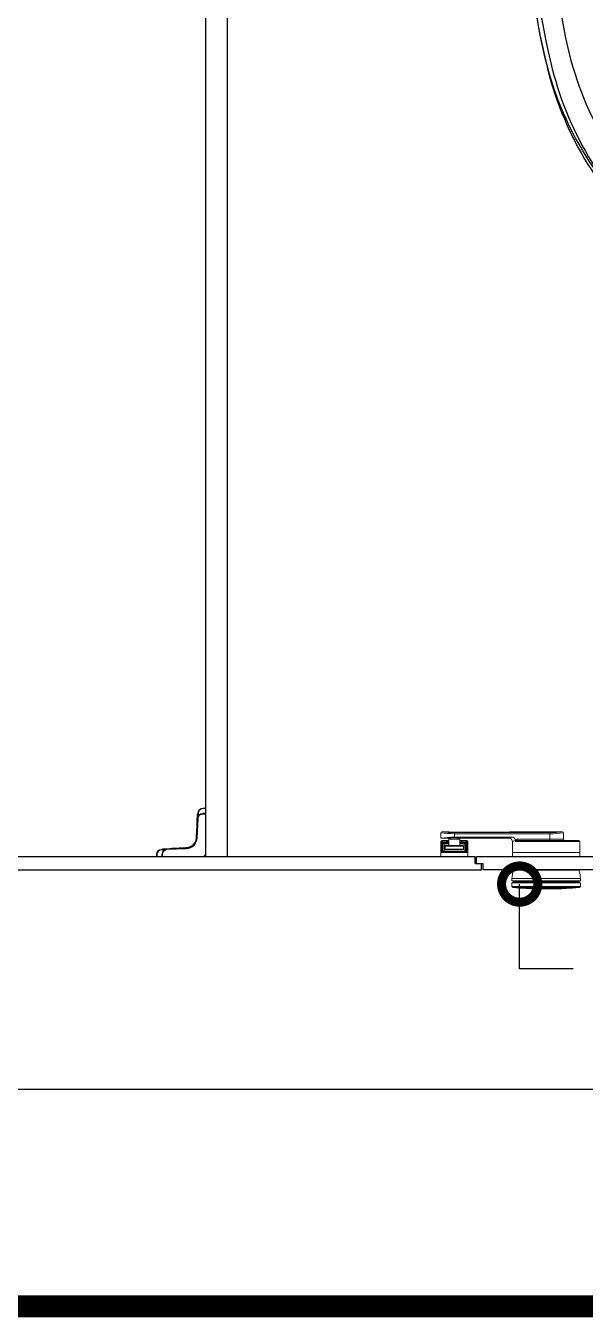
# Model space of a CAD drawing. Extents: x -256 to 8104, y -176 to 5714.
# Drawn here: x 3633 to 3890, y 2764 to 3359 of the extents above; entities that cross this region are included whole.
import ezdxf

# ---------------------------------------------------------------- set-up
doc = ezdxf.new("R2010")
doc.units = 0
doc.header["$LTSCALE"] = 30
doc.layers.get('0').update_dxf_attribs({"linetype": 'CONTINUOUS'})
for name, color, linetype in [('0_toilet', 6, 'CONTINUOUS'), ('HAT', 8, 'CONTINUOUS'), ('경첩', 4, 'CONTINUOUS'), ('부자재', 4, 'CONTINUOUS'), ('잠금쇠(회전형)', 4, 'CONTINUOUS'), ('치수', 1, 'CONTINUOUS'), ('해치', 8, 'CONTINUOUS')]:
    doc.layers.add(name, color=color, linetype=linetype)

# ---------------------------------------------------------------- blocks, each defined once
blk = doc.blocks.new('_DOTSMALL')
at = {"color": 0, "linetype": 'ByBlock', "const_width": 0.5}
blk.add_lwpolyline([(-0.0625, 0, 1), (0.0625, 0, 1)], format="xyb", close=True, dxfattribs=at)
blk = doc.blocks.new('A$C63EC304E')
at = {"layer": '치수', "color": 1, "xscale": 2.5, "yscale": 2.5, "zscale": 2.5, "rotation": 234.3098741996962}
blk.add_blockref('_DOTSMALL', (0.3122711487351353, 0.3122689042671141), dxfattribs=at)
blk = doc.blocks.new('A$C2BC9653E')
at = {"layer": '치수', "xscale": 0.3333333333333333, "yscale": 0.3333333333333333, "zscale": 0.3333333333333333}
blk.add_blockref('A$C63EC304E', (7.59378804105e-05, 7.69076509641e-05), dxfattribs=at)
blk = doc.blocks.new('A$C7FC71301')
at = {"layer": '치수', "rotation": 180}
blk.add_blockref('A$C2BC9653E', (0.2083304700627195, 0.2083319399498578), dxfattribs=at)
blk = doc.blocks.new('A$C4A20372B')
at = {"layer": '치수'}
blk.add_blockref('A$C7FC71301', (0, 0), dxfattribs=at)
blk = doc.blocks.new('A$C566469F5')
at = {"layer": '치수'}
blk.add_blockref('A$C4A20372B', (1.4837169147e-06, -7.523958629e-07), dxfattribs=at)
blk = doc.blocks.new('A$C7E317CD4')
at = {"layer": '해치', "xscale": 2, "yscale": 2, "zscale": 2}
blk.add_blockref('A$C566469F5', (-7.38963099138e-05, -7.19324398233e-05), dxfattribs=at)
blk = doc.blocks.new('A$C601D7F27')
at = {"layer": '치수'}
blk.add_blockref('A$C7E317CD4', (7.25629724911e-05, 7.2882110544e-05), dxfattribs=at)
blk = doc.blocks.new('A$C38802C08')
at = {"layer": '치수'}
blk.add_blockref('A$C601D7F27', (2.970571586e-06, 3.044569894e-06), dxfattribs=at)
blk = doc.blocks.new('A$C10E41893')
at = {"layer": '부자재'}
for p, q in [((6.5, 0), (6.5, 195.9669753324124)), ((123.2621144377626, 195.9669753324124), (6.5, 195.9669753324124)), ((123.2621144377626, 192.4669753324706), (6.5, 192.4669753324706)), ((54.79902413813397, 0), (54.79902413813397, 177.4669753324706)), ((61.37327976617962, 0), (61.37327976617962, 177.4669753324706)), ((6.5, 0), (6.5, -195.9669753324124)), ((54.79902413813397, 0), (54.79902413813397, -177.4669753324124)), ((61.37327976617962, 0), (61.37327976617962, -177.4669753324124)), ((123.2621144377626, -192.4669753324124), (6.5, -192.4669753324124)), ((123.2621144377626, -195.9669753324124), (6.5, -195.9669753324124))]:
    blk.add_line(p, q, dxfattribs=at)
for points in [[(122.6904040486552, 195.9669753324124, -0.0125375500121103), (123.3422533059493, 195.9659047683817), (334.6025908761658, 190.320502096205, -0.0553953832027994), (444.6700217248872, 175.1020408163313, -0.1542758597450049), (576.9039215520024, 93.26086956518702, -0.1795036793517894), (611.5, 0, -0.1795036793517895)], [(122.7724065799266, 192.4679360950249, -0.0125375500121151), (123.2487579598092, 192.4671537597897), (334.5090955304913, 186.8217510876711, -0.0553953832027992), (443.8106496236287, 171.7091836734908, -0.1542758597450061), (574.2506787171587, 90.97826086956775, -0.1795036793517883), (607.9999999995343, 0, -0.1795036793517883)], [(571.9985382948071, 51.4250000002794), (588.8365073762834, 51.4250000002794), (588.8365073762834, 59.58315966045484, 0.0211847426774149), (583.31606008159, 70.6513642766513, 0.1060844823236631), (528.4138222401962, 133.7050873585977, 0.0857327544056194), (452.637027929537, 172.3850066973828, 0.0753726839678622), (358.7215217207558, 186.6232221280225, 0.0753726839679117), (264.8060155119747, 172.3850066973828, 0.0857327544055721), (189.0292212013155, 133.7050873585977, 0.0073369806069493), (184.4017749521881, 130.1308013400994), (184.4017749521881, 121.972641679924), (204.6652385946363, 121.972641679924)], [(156.6999999992549, -71.99359962111339, 0.089162345265128), (200.2419665078633, -118.7396490848623, 0.0857327544056129), (270.3487078445032, -154.525315721985, 0.0753726839678676), (358.7215217207558, -167.9232221278362, 0.0753726839678696), (447.0943355970085, -154.525315721985, 0.085732754405618), (517.2010769336484, -118.7396490848623, 0.1060844823236804), (566.9505081996322, -61.6037838482298, 0.1269309916654768), (582.8454580614343, 4.656613e-10, 0.1269309916654696), (566.9505081996322, 61.60378384916112, 0.1060844823236745), (517.2010769336484, 118.7396490857936, 0.0857327544056102), (447.0943355970085, 154.5253157229163, 0.07537268396787), (358.7215217207558, 167.9232221287675, 0.0753726839678754), (270.3487078445032, 154.5253157229163, 0.0857327544056175), (200.2419665078633, 118.7396490857936, 0.0891623452651338), (156.6999999992549, 71.99359962204471)], [(588.8365073762834, -51.42499999934807, 0.090214025394067), (598.191153332591, 4.656613e-10, 0.0902140253940622), (588.8365073762834, 51.4250000002794, 0.106084482323663)], [(122.6904040486552, -195.9669753324124, 0.0125375500121103), (123.3422533059493, -195.9659047683817), (334.6025908761658, -190.3205020962632, 0.0553953832027994), (444.6700217248872, -175.1020408163313, 0.1542758597450049), (576.9039215520024, -93.26086956524523, 0.1795036793517894), (611.5, 0, 0.1795036793517895)], [(122.7724065799266, -192.4679360950249, 0.0125375500121151), (123.2487579598092, -192.4671537597897), (334.5090955304913, -186.8217510876129, 0.0553953832027992), (443.8106496236287, -171.7091836734908, 0.154275859745006), (574.2506787171587, -90.97826086956775, 0.1795036793517883), (607.9999999995343, 0, 0.1795036793517883)], [(571.9985382948071, -51.42499999934807), (588.8365073762834, -51.42499999934807), (588.8365073762834, -59.58315965952352, -0.0211847426774149), (583.31606008159, -70.6513642766513, -0.1060844823236631), (528.4138222401962, -133.7050873576663, -0.0857327544056194), (452.637027929537, -172.3850066964515, -0.0753726839678622), (358.7215217207558, -186.6232221280225, -0.0753726839679117), (264.8060155119747, -172.3850066964515, -0.0857327544055721), (189.0292212013155, -133.7050873576663, -0.0073369806069493), (184.4017749521881, -130.1308013391681), (184.4017749521881, -121.9726416789927), (204.6652385946363, -121.9726416789927)]]:
    blk.add_lwpolyline(points, format="xyb", dxfattribs=at)
blk.add_lwpolyline([(137.9999999995343, -60.77499999990687), (119.2999999998137, -60.77499999990687), (119.2999999998137, -79.47500000009313), (156.6999999992549, -79.47500000009313), (156.6999999992549, -60.77499999990687), (137.9999999995343, -60.77499999990687), (147.3499999996275, -60.77499999990687), (147.3499999996275, 60.77499999990687), (137.9999999995343, 60.77499999990687), (156.6999999992549, 60.77499999990687), (156.6999999992549, 79.47500000009313), (119.2999999998137, 79.47500000009313), (119.2999999998137, 60.77499999990687), (137.9999999995343, 60.77499999990687), (137.9999999995343, -60.77499999990687), (119.2999999998137, -60.77499999990687)], dxfattribs=at)
for centre, start, end in [((39.79902413813397, 177.4669753324706), 0, 90), ((46.37327976617962, 177.4669753324706), 0, 90), ((39.79902413813397, -177.4669753324124), 270, 0), ((46.37327976617962, -177.4669753324124), 270, 0)]:
    blk.add_arc(centre, 15, start, end, dxfattribs=at)
blk = doc.blocks.new('AURA_35', base_point=(148321.4807597921, -6824.23637572874))
at = {"color": 8}
blk.add_line((150805.6387240301, -3954.992411219977), (152768.2255831737, -3954.992411219977), dxfattribs=at)
at = {"color": 8, "const_width": 10}
blk.add_lwpolyline([(148368.9176488769, -4054.992411219977), (154153.4634473362, -4054.992411219977)], dxfattribs=at)
at = {"layer": '0_toilet'}
for p, q in [((152036.6640632317, -3123.18199423662), (152036.6640632317, -3848.18199423662)), ((152046.7640632315, -3848.19199423663), (152046.7640632315, -3123.19199423663)), ((152160.6891132315, -3848.18199423662), (151931.7140632317, -3848.18199423662)), ((152160.6891132315, -3851.18199423662), (152160.6891132315, -3848.18199423662)), ((152440.3140632316, -3848.18199423662), (152161.4390132317, -3848.18199423662)), ((152161.4390132317, -3851.18199423662), (152161.4390132317, -3848.18199423662)), ((151931.7140632317, -3854.181994236388), (152163.6891132317, -3854.181994236388)), ((152160.6891132315, -3851.18199423662), (152164.4390132317, -3851.18199423662)), ((152163.6891132317, -3854.181994236388), (152163.6891132317, -3851.18199423662)), ((152164.4390132317, -3854.181994236388), (152164.4390132317, -3851.18199423662)), ((152440.3140632316, -3854.181994236388), (152164.4390132317, -3854.181994236388))]:
    blk.add_line(p, q, dxfattribs=at)
at = {"layer": '경첩', "color": 4, "linetype": 'Continuous', "lineweight": 15}
for p, q in [((152035.5237411769, -3825.931994236388), (152035.5237411769, -3825.68199423662)), ((152036.6640632317, -3825.68199423662), (152035.5237411769, -3825.68199423662)), ((152035.5237411769, -3825.931994236388), (152036.6640632317, -3825.931994236388)), ((152036.6640632317, -3825.931994236388), (152036.6640632317, -3825.68199423662)), ((152036.6640634231, -3828.081994537577), (152036.6640632317, -3825.931994236388)), ((152033.0585223447, -3830.421362082787), (152032.6356212114, -3839.394483581498)), ((152032.6995796851, -3832.727025483117), (152032.6677535988, -3833.402306992874)), ((152032.6995796851, -3832.727025483117), (152032.938592448, -3832.966038246021)), ((152032.7154922626, -3832.389385659561), (152032.9545054912, -3832.628398422465)), ((152032.874621763, -3829.012979973421), (152032.747318349, -3831.714104149804)), ((152032.747318349, -3831.714104149804), (152032.9863311119, -3831.953116912708)), ((152032.874621763, -3829.012979973421), (152033.1136345259, -3829.251992736325)), ((152032.8853440212, -3839.406252959125), (152033.3082451547, -3830.433131460414)), ((152032.9846846262, -3828.415936359052), (152033.1454606123, -3828.576711226568)), ((152033.1763467646, -3827.921362082787), (152033.0585223447, -3830.421362082787)), ((152033.3578999482, -3829.379550401434), (152033.4260695746, -3827.933131460414)), ((152035.4059167571, -3828.18199423662), (152035.4059167571, -3828.431994236388)), ((152036.6640632317, -3828.18199423662), (152035.4059167571, -3828.18199423662)), ((152035.4059167571, -3828.431994236388), (152036.6640632317, -3828.431994236388)), ((152035.4140636838, -3828.181994367704), (152035.4140636838, -3828.081994537577)), ((152035.4140636838, -3828.081994537577), (152036.6640634231, -3828.081994537577)), ((152036.6640632317, -3828.431994236388), (152036.6640632317, -3828.18199423662)), ((152036.6640632317, -3828.431994236388), (152036.6640632317, -3846.681994236388)), ((152032.4164036057, -3838.735458661184), (152032.3858986005, -3839.382713880703)), ((152032.4211035251, -3838.635733571217), (152032.4164036057, -3838.735458661184)), ((152032.4164036057, -3838.735458661184), (152032.6554163686, -3838.974471424088)), ((152032.4370165683, -3838.298092816338), (152032.4211035251, -3838.635733571217)), ((152032.4211035251, -3838.635733571217), (152032.660116288, -3838.874746334121)), ((152032.4417164876, -3838.198367726371), (152032.4370165683, -3838.298092816338)), ((152032.4370165683, -3838.298092816338), (152032.6760293312, -3838.537105579242)), ((152032.4850644312, -3837.27861124681), (152032.4417164876, -3838.198367726371)), ((152032.4417164876, -3838.198367726371), (152032.6807292506, -3838.437380489275)), ((152032.4850644312, -3837.27861124681), (152032.7240771941, -3837.517624009714)), ((152032.5162185683, -3836.617579903767), (152032.4963162049, -3837.039863910839)), ((152032.4963162049, -3837.039863910839), (152032.7353294335, -3837.278876673743)), ((152032.5162185683, -3836.617579903767), (152032.7552313312, -3836.856593597993)), ((152032.6518405556, -3833.73994681643), (152032.5165808528, -3836.609890904591)), ((152032.5165808528, -3836.609890904591), (152032.7555936157, -3836.848903667495)), ((152032.6518405556, -3833.73994681643), (152032.8908537842, -3833.978959579334)), ((152032.6677535988, -3833.402306992874), (152032.9067663617, -3833.641319755778)), ((152018.9034310778, -3844.576453349401), (152016.4034310778, -3844.694277769268)), ((152016.4152004557, -3844.944000579497), (152017.8616189725, -3844.875831377074)), ((152016.8980055816, -3844.502615496829), (152016.9839815564, -3844.41663905637)), ((152016.8980055816, -3844.502615496829), (152017.058780729, -3844.663391109869)), ((152020.1961727209, -3844.265249312237), (152016.9839815564, -3844.41663905637)), ((152027.8765525766, -3844.153552216092), (152018.9034310778, -3844.576453349401)), ((152018.9152004557, -3844.82617615963), (152027.8883219544, -3844.403275026089)), ((152020.1961727209, -3844.265249312237), (152020.4351859494, -3844.504262075141)), ((152020.871453765, -3844.233423225895), (152021.1104665279, -3844.47243645446)), ((152021.2090940542, -3844.217510648385), (152021.4481070499, -3844.456523411289)), ((152024.5854990418, -3844.058381147996), (152021.8843753311, -3844.185684562043)), ((152021.8843753311, -3844.185684562043), (152022.123388094, -3844.424697324947)), ((152024.5854990418, -3844.058381147996), (152024.8245118918, -3844.297394376561)), ((152025.2607799621, -3844.026555527315), (152025.4997928488, -3844.265568290219)), ((152025.5984204334, -3844.010642484144), (152025.8374333127, -3844.249655247048)), ((152027.6242632746, -3843.915165156439), (152026.2737014193, -3843.978816863463)), ((152026.2737014193, -3843.978816863463), (152026.5127142986, -3844.217829626367)), ((152027.8647831985, -3843.903829406562), (152027.6242632746, -3843.915165156439)), ((152027.6242632746, -3843.915165156439), (152027.8632760375, -3844.154177919343)), ((152028.8705554794, -3843.747243695041), (152029.0730060871, -3843.949694406554)), ((152029.4013464219, -3843.570927843765), (152029.5928673215, -3843.762448743299)), ((152029.6482117887, -3843.464239832327), (152029.835720393, -3843.651748482451)), ((152030.1088642568, -3843.217785519162), (152030.2905485361, -3843.399469495133)), ((152030.3237247431, -3843.079092614899), (152030.5034218683, -3843.258789494947)), ((152031.4126619039, -3842.046709432114), (152031.5909104749, -3842.224957641527)), ((152031.5611616104, -3841.841655747812), (152031.7408585317, -3842.021352831587)), ((152031.8283921265, -3841.401779483386), (152032.0126557119, -3841.586042415664)), ((152031.9463088276, -3841.166142793918), (152032.1338175192, -3841.353651356265)), ((152032.1113020402, -3840.765450581057), (152032.3056539848, -3840.959802490041)), ((152032.4684664003, -3840.450863574013), (152032.26253049, -3840.244927663669)), ((152032.2663769181, -3840.24072204189), (152032.4724920421, -3840.446837466523)), ((152032.3376883419, -3839.869848185998), (152032.554394412, -3840.086554397211)), ((152032.3659282505, -3839.648087729082), (152032.5900505624, -3839.872210506663)), ((152014.4140632317, -3847.041672181884), (152014.1640632317, -3847.041672181884)), ((152014.1640632317, -3847.041672181884), (152014.1640632317, -3848.18199423662)), ((152014.1640632317, -3848.18199423662), (152014.4140632317, -3848.18199423662)), ((152014.4140632317, -3848.18199423662), (152014.4140632317, -3847.041672181884)), ((152014.4140632317, -3848.18199423662), (152016.5640631087, -3848.1819941535)), ((152016.5640631087, -3848.1819941535), (152016.5640631087, -3846.931994181439)), ((152016.5640631087, -3846.931994181439), (152016.6640629388, -3846.931994181439)), ((152016.6640632317, -3846.923847762017), (152016.9140632317, -3846.923847762017)), ((152016.6640632317, -3846.923847762017), (152016.6640632317, -3848.18199423662)), ((152016.6640632317, -3848.18199423662), (152016.9140632317, -3848.18199423662)), ((152016.9140632317, -3848.18199423662), (152016.9140632317, -3846.923847762017)), ((152035.1640632317, -3848.18199423662), (152016.9140632317, -3848.18199423662))]:
    blk.add_line(p, q, dxfattribs=at)
at = {"layer": '경첩', "color": 4, "linetype": 'Continuous', "lineweight": 15, "flags": 128}
for points in [[(152032.747318349, -3831.714104149804), (152032.7411092214, -3831.845845315919), (152032.735138978, -3831.972521949873), (152032.7296367242, -3832.089270685181), (152032.7248138703, -3832.191598821745), (152032.720856215, -3832.275579903588), (152032.7179150983, -3832.337982241377), (152032.7161041416, -3832.376408610806), (152032.7154922626, -3832.389385659561)], [(152032.8987080931, -3828.50191298531), (152032.8937255173, -3828.607634861335), (152032.8878661014, -3828.731955249176), (152032.8813994631, -3828.869168866739), (152032.874621763, -3829.012979973421)], [(152032.8987080931, -3828.50191298531), (152032.9181983463, -3828.482422266469), (152032.9354138441, -3828.465207699999), (152032.9502181477, -3828.450403396353), (152032.9624939106, -3828.438126702175), (152032.9721442751, -3828.428476337657), (152032.9790928728, -3828.42152867125), (152032.9832838244, -3828.417337719664), (152032.9846845336, -3828.415937010512)], [(152033.0585225813, -3830.421361361012), (152033.0633207552, -3830.42158860372), (152033.0775318063, -3830.422257293329), (152033.1006081171, -3830.423345078096), (152033.1316639996, -3830.424809117183), (152033.1695064298, -3830.426593531236), (152033.2126806817, -3830.428627539739), (152033.2595262072, -3830.430834774241), (152033.3082455538, -3830.43313141571)], [(152033.4260699666, -3827.933131937251), (152033.3773506201, -3827.930835295782), (152033.3305050946, -3827.92862806128), (152033.2873308427, -3827.926592190132), (152033.2494893439, -3827.924809638724), (152033.21843253, -3827.923345599637), (152033.1953562192, -3827.922257814869), (152033.181145168, -3827.921589125261), (152033.1763469941, -3827.921361882553)], [(152032.4963162049, -3837.039863910839), (152032.4927958056, -3837.114564363226), (152032.4890402473, -3837.19424459742), (152032.4850644312, -3837.27861124681)], [(152032.5165808528, -3836.609890904591), (152032.5165408059, -3836.610745858714), (152032.5162185683, -3836.617579903767)], [(152016.4152005083, -3844.944000464246), (152016.4129047982, -3844.895282049045), (152016.4106966324, -3844.848435592219), (152016.4086616925, -3844.805261805967), (152016.4068782098, -3844.767419841454), (152016.4054141707, -3844.736363493219), (152016.4043273173, -3844.713286716804), (152016.403656765, -3844.699076131299), (152016.403431385, -3844.694277957395)], [(152018.9034308634, -3844.576453544513), (152018.9036571748, -3844.581251718417), (152018.9043267957, -3844.595462303922), (152018.9054145805, -3844.618539080337), (152018.9068781539, -3844.649595428571), (152018.9086616367, -3844.687437393084), (152018.9106965765, -3844.730611179337), (152018.9129042766, -3844.777457636163), (152018.9152004524, -3844.826176051364)], [(152020.871453765, -3844.233423225895), (152020.8584785789, -3844.234035104826), (152020.8200512781, -3844.235846061573), (152020.7576484747, -3844.238787178263), (152020.6736687898, -3844.242744833544), (152020.5713387906, -3844.247567687497), (152020.4545919179, -3844.253069941268), (152020.3279134213, -3844.259040184632), (152020.1961727209, -3844.265249312237)], [(152021.8843753311, -3844.185684562043), (152021.7671139027, -3844.1912110302), (152021.6534154817, -3844.196569860295), (152021.5467348091, -3844.201597605214), (152021.4503128874, -3844.206141993717), (152021.3670801233, -3844.210064724401), (152021.2995648246, -3844.213246587977), (152021.2498189277, -3844.215591192559), (152021.2193535037, -3844.217026826307), (152021.2090940542, -3844.217510648385)], [(152025.2607799621, -3844.026555527315), (152025.247804627, -3844.027166940585), (152025.2093772608, -3844.028977897331), (152025.1469746028, -3844.031919014022), (152025.0629947469, -3844.035877134964), (152024.9606650096, -3844.040699988917), (152024.8439178603, -3844.046202242688), (152024.7172398005, -3844.052172486052), (152024.5854990418, -3844.058381147996)], [(152026.2737014193, -3843.978816863463), (152026.1419606024, -3843.985025525406), (152026.0152825714, -3843.990995768771), (152025.8985354077, -3843.996498022542), (152025.7962056414, -3844.001320876494), (152025.7122257819, -3844.005278997436), (152025.6498231237, -3844.008220114127), (152025.6113957648, -3844.010031070873), (152025.5984204334, -3844.010642484144)], [(152027.8765525065, -3844.153552070573), (152027.8767788179, -3844.158350710139), (152027.8774484388, -3844.172561295644), (152027.8785359907, -3844.195638072059), (152027.879999797, -3844.226694420293), (152027.8817832797, -3844.264536384806), (152027.8838179867, -3844.307710171059), (152027.8860259197, -3844.354556627885), (152027.8883218627, -3844.403275043085)], [(152032.2663768522, -3840.240721810922), (152032.266165442, -3840.241626125142), (152032.2662674218, -3840.2411911975)], [(152032.3659282505, -3839.648087729082), (152032.3461991131, -3839.811133440897), (152032.3376882217, -3839.869847741291)], [(152032.6356211073, -3839.394483935401), (152032.6404197469, -3839.394709315464), (152032.6546303324, -3839.395379867718), (152032.6777071088, -3839.396466721162), (152032.708763457, -3839.39793076025), (152032.7466054215, -3839.39971424298), (152032.7897792078, -3839.401749182806), (152032.8366256646, -3839.403956417307), (152032.8853440798, -3839.406253058776)]]:
    blk.add_lwpolyline(points, dxfattribs=at)
at = {"layer": '경첩', "color": 4, "linetype": 'Continuous', "lineweight": 15}
for centre, radius, start, end in [((152035.5237411769, -3828.031994236481), 2.350000000000009, 90, 177.301659891363), ((152035.5237411769, -3828.031994236481), 2.100000000000009, 90, 177.3016598913734), ((152035.4059167571, -3830.531994236481), 2.350000000000009, 90, 177.301659891363), ((152035.4059167571, -3830.531994236481), 2.100000000000009, 90, 177.3016598913734), ((152016.5140632315, -3847.041672181884), 2.350000000000001, 92.69834010881014, 180), ((152016.5140632315, -3847.041672181884), 2.099999999999994, 92.69834010903023, 180), ((152019.0140632315, -3846.923847762017), 2.350000000000009, 92.69834010881014, 180), ((152019.0140632315, -3846.923847762017), 2.100000000000009, 92.69834010903023, 180), ((152027.641165015, -3839.159096020121), 4.75, 272.6983401083692, 285.0000000009831), ((152027.641165015, -3839.159096020121), 5.000000000000005, 272.6983401086327, 357.3016598913443), ((152027.641165015, -3839.159096020121), 5.250000000000003, 272.6983401085531, 357.3016598913659), ((152027.6412431036, -3839.159329640759), 4.749753929807115, 284.9998193987359, 291.750606173351), ((152027.641165015, -3839.159096020121), 4.750000000000005, 294.9948099108916, 301.2997665131503), ((152027.6424734708, -3839.161143163299), 4.747571183647819, 301.2991077858229, 304.3858141570886), ((152027.641165015, -3839.159096020121), 4.750000000000067, 304.3848921504084, 322.5608431768573), ((152027.6399129481, -3839.158177410798), 4.751552289357422, 322.5612299668317, 325.6144910978545), ((152027.641165015, -3839.159096020121), 4.750000000000005, 325.6151078500874, 331.8264488915265), ((152027.641165015, -3839.159096020121), 4.750000000000007, 335.0051900891925, 340.2339770534298), ((152027.641165015, -3839.159096020121), 4.750000000000002, 340.2339770534298, 346.7568638573522), ((152027.641165015, -3839.159096020121), 4.750000000000005, 346.8376691044574, 351.3943969407205), ((152027.641165015, -3839.159096020121), 4.750000000000018, 354.0911786150468, 357.3016598913589), ((152035.1640632317, -3846.681994236388), 1.5, 270, 0)]:
    blk.add_arc(centre, radius, start, end, dxfattribs=at)
at = {"layer": '잠금쇠(회전형)', "linetype": 'Continuous', "lineweight": 15}
for p, q in [((152144.9390132317, -3837.081994236294), (152144.9390132317, -3839.581994236294)), ((152147.2838976543, -3836.581994236294), (152145.4390132317, -3836.581994236294)), ((152173.6890132317, -3836.77579714459), (152151.1890132317, -3836.77579714459)), ((152151.1890132317, -3836.77579714459), (152151.1890132317, -3836.777037482789)), ((152173.6890132317, -3836.777037482789), (152151.1890132317, -3836.777037482789)), ((152151.1890132317, -3837.015800618647), (152195.1890132317, -3837.015800618647)), ((152151.1890132317, -3837.510283208067), (152151.1890132317, -3837.015800618647)), ((152151.1890132317, -3837.510283208067), (152151.1890132317, -3839.081994236294)), ((152195.1890132317, -3837.510283208067), (152151.1890132317, -3837.510283208067)), ((152173.6890132317, -3836.77579714459), (152173.6890132317, -3836.777037482789)), ((152200.9390132319, -3836.581994236294), (152177.5941288093, -3836.581994236294)), ((152195.1890132317, -3837.015800618647), (152195.1890132317, -3837.510283208067)), ((152195.1890132317, -3840.08199423676), (152195.1890132317, -3837.510283208067)), ((152201.4390132317, -3840.08199423676), (152201.4390132317, -3837.081994236294)), ((152144.9390132317, -3839.581994236294), (152148.2060487898, -3839.582284531171)), ((152144.9390132317, -3841.18199423662), (152144.9390132317, -3848.18199423662)), ((152145.3401992755, -3841.18199423662), (152144.9390132317, -3841.18199423662)), ((152145.3401992755, -3846.18199423662), (152145.3401992755, -3841.18199423662)), ((152145.3401992755, -3841.18199423662), (152145.8081043918, -3841.18199423662)), ((152145.4390132317, -3840.68199423662), (152145.8081043918, -3840.68199423662)), ((152145.8081043918, -3841.18199423662), (152145.8081043918, -3840.68199423662)), ((152145.8081043918, -3840.68199423662), (152147.6890132317, -3840.68199423662)), ((152145.8081043918, -3841.18199423662), (152145.8081043918, -3845.721457765285)), ((152147.6890132317, -3841.18199423662), (152145.8081043918, -3841.18199423662)), ((152145.9390132319, -3841.681994236388), (152147.6890132317, -3841.681994236388)), ((152145.9390132319, -3845.687876053933), (152145.9390132319, -3841.681994236388)), ((152146.4390132317, -3842.181994236388), (152145.9390132319, -3841.681994236388)), ((152146.4390132317, -3842.181994236388), (152146.4390132317, -3845.68199423662)), ((152147.6890132317, -3842.181994236388), (152146.4390132317, -3842.181994236388)), ((152146.9390132319, -3843.18199423662), (152146.9390132319, -3844.681994236388)), ((152154.0857386399, -3843.18199423662), (152146.9390132319, -3843.18199423662)), ((152146.9390132319, -3844.681994236388), (152154.0857386399, -3844.681994236388)), ((152147.1890132319, -3842.931994236388), (152153.9153430277, -3842.931994236388)), ((152153.9153430277, -3844.93199423662), (152147.1890132319, -3844.93199423662)), ((152147.6890132317, -3841.18199423662), (152147.6890132317, -3840.68199423662)), ((152147.6890132317, -3840.68199423662), (152148.6890132317, -3840.68199423662)), ((152147.6890132317, -3841.681994236388), (152147.6890132317, -3841.18199423662)), ((152148.1890132319, -3841.18199423662), (152147.6890132317, -3841.18199423662)), ((152147.6890132317, -3841.681994236388), (152147.6890132317, -3842.181994236388)), ((152147.6890132317, -3841.681994236388), (152148.1890132319, -3841.681994236388)), ((152148.6890132317, -3842.181994236388), (152147.6890132317, -3842.181994236388)), ((152148.1890132319, -3841.18199423662), (152148.1890132319, -3841.681994236388)), ((152148.6890132317, -3841.18199423662), (152148.1890132319, -3841.18199423662)), ((152148.1890132319, -3841.681994236388), (152148.6890132317, -3841.681994236388)), ((152148.206492914, -3839.580697395686), (152148.2065176588, -3839.580695565637)), ((152148.6890132317, -3840.080680902429), (152148.6890132317, -3842.931994236388)), ((152177.6446820403, -3839.081994236294), (152151.1890132317, -3839.081994236294)), ((152153.6890132317, -3842.931994236388), (152153.6890132883, -3840.081754636565)), ((152153.6890132317, -3840.68199423662), (152154.6890132319, -3840.68199423662)), ((152154.1890132317, -3841.18199423662), (152153.6890132317, -3841.18199423662)), ((152153.6890132317, -3841.681994236388), (152154.1890132317, -3841.681994236388)), ((152154.6890132319, -3842.181994236388), (152153.6890132317, -3842.181994236388)), ((152153.9153430277, -3842.931994236388), (152155.1890132317, -3842.931994236388)), ((152155.1890132317, -3844.93199423662), (152153.9153430277, -3844.93199423662)), ((152155.4390132317, -3843.18199423662), (152154.0857386399, -3843.18199423662)), ((152154.0857386399, -3844.681994236388), (152155.4390132317, -3844.681994236388)), ((152154.6890132319, -3841.18199423662), (152154.1890132317, -3841.18199423662)), ((152154.1890132317, -3841.681994236388), (152154.1890132317, -3841.18199423662)), ((152154.1890132317, -3841.681994236388), (152154.6890132319, -3841.681994236388)), ((152154.189285753, -3839.5819943108), (152161.4512378533, -3839.581994236294)), ((152154.6890132319, -3840.68199423662), (152154.6890132319, -3841.18199423662)), ((152154.6890132319, -3840.68199423662), (152156.5699220713, -3840.68199423662)), ((152156.5699220713, -3841.18199423662), (152154.6890132319, -3841.18199423662)), ((152154.6890132319, -3841.18199423662), (152154.6890132319, -3841.681994236388)), ((152154.6890132319, -3841.681994236388), (152156.4390132317, -3841.681994236388)), ((152154.6890132319, -3841.681994236388), (152154.6890132319, -3842.181994236388)), ((152155.9390132319, -3842.181994236388), (152154.6890132319, -3842.181994236388)), ((152155.4390132317, -3844.681994236388), (152155.4390132317, -3843.18199423662)), ((152156.4390132317, -3841.681994236388), (152155.9390132319, -3842.181994236388)), ((152155.9390132319, -3845.68199423662), (152155.9390132319, -3842.181994236388)), ((152156.4390132317, -3841.681994236388), (152156.4390132317, -3845.687876053933)), ((152156.5699220713, -3840.68199423662), (152156.5699220713, -3841.18199423662)), ((152156.5699220713, -3840.68199423662), (152156.9390132319, -3840.68199423662)), ((152156.5699220713, -3845.721457765285), (152156.5699220713, -3841.18199423662)), ((152156.5699220713, -3841.18199423662), (152157.037827188, -3841.18199423662)), ((152157.037827188, -3841.18199423662), (152157.037827188, -3846.18199423662)), ((152157.4390132317, -3841.18199423662), (152157.037827188, -3841.18199423662)), ((152157.4390132317, -3848.18199423662), (152157.4390132317, -3841.18199423662)), ((152163.4390132319, -3839.581994236294), (152176.3733864605, -3839.581994236294)), ((152176.3733864605, -3839.57602923907), (152176.3742723587, -3839.575688612029)), ((152177.9390132317, -3841.156689919379), (152177.9390132317, -3846.081994236527)), ((152179.2643067282, -3840.573866672429), (152179.242592001, -3840.387442337197)), ((152208.9390132317, -3841.081994236527), (152179.3858761577, -3841.081994236527)), ((152180.0435849071, -3840.581994236527), (152180.0435849071, -3840.08199423676)), ((152180.0435849071, -3840.08199423676), (152195.1890132317, -3840.08199423676)), ((152180.0435849071, -3840.581994236527), (152208.4390132319, -3840.581994236527)), ((152195.1890132317, -3840.581994236527), (152195.1890132317, -3840.08199423676)), ((152195.1890132317, -3840.08199423676), (152201.4390132317, -3840.08199423676)), ((152208.9390132317, -3846.081994236527), (152208.9390132317, -3841.081994236527)), ((152144.9390132317, -3848.18199423662), (152157.4390132317, -3848.18199423662)), ((152157.037827188, -3846.18199423662), (152145.3401992755, -3846.18199423662)), ((152145.8081043918, -3845.721457765285), (152145.9390132319, -3845.687876053933)), ((152145.9390132319, -3845.687876053933), (152146.0207246413, -3845.68199423662)), ((152146.0207246413, -3845.68199423662), (152156.3573018223, -3845.68199423662)), ((152156.3573018223, -3845.68199423662), (152156.4390132317, -3845.687876053933)), ((152156.4390132317, -3845.687876053933), (152156.5699220713, -3845.721457765285)), ((152208.9390132317, -3846.081994236527), (152177.9390132317, -3846.081994236527)), ((152177.9390132317, -3846.18199423662), (152177.9390132317, -3847.931994236388)), ((152177.9390132317, -3846.18199423662), (152208.9390132317, -3846.18199423662)), ((152177.9390132317, -3847.931994236388), (152208.9390132317, -3847.931994236388)), ((152208.6890132317, -3848.18199423662), (152178.1890132319, -3848.18199423662)), ((152185.6890132319, -3846.081994236527), (152185.6890132319, -3846.18199423662)), ((152201.1890132317, -3846.18199423662), (152201.1890132317, -3846.081994236527)), ((152205.8325491621, -3846.18199423662), (152205.8325491621, -3846.081994236527)), ((152207.9196152514, -3846.18199423662), (152207.9196152514, -3846.081994236527)), ((152207.9390132317, -3846.18199423662), (152207.9390132317, -3846.081994236527)), ((152208.9390132317, -3847.931994236388), (152208.9390132317, -3846.18199423662)), ((152208.4761809899, -3854.27897204816), (152178.4018454735, -3854.27897204816)), ((152178.5421617149, -3854.181994236388), (152193.4390132319, -3854.181994236388)), ((152193.4390132319, -3854.181994236388), (152208.3358647489, -3854.181994236388)), ((152177.6890132317, -3858.18199423662), (152177.6890132317, -3859.181994236388)), ((152209.1890132317, -3858.18199423662), (152177.6890132317, -3858.18199423662)), ((152209.1890132317, -3859.181994236388), (152177.6890132317, -3859.181994236388)), ((152177.6890132317, -3860.181994236853), (152177.6890132317, -3861.728004608849)), ((152209.1890132317, -3860.181994236155), (152177.6890132317, -3860.181994236853)), ((152177.6890132317, -3861.728004608849), (152193.4390132319, -3861.728004608849)), ((152193.4390132319, -3862.22575130182), (152178.141597733, -3862.22575130182)), ((152208.6890132317, -3859.681994236388), (152178.1890132319, -3859.681994236388)), ((152208.6890132317, -3859.681994236388), (152178.1890132319, -3859.681994236388)), ((152181.3046103564, -3862.495683411915), (152193.4390132319, -3862.495683411915)), ((152181.3140132319, -3862.496037569443), (152205.5640132317, -3862.496037569443)), ((152205.2731748108, -3862.517731830092), (152181.6048516528, -3862.517731830092)), ((152187.7719235575, -3862.680205276083), (152187.8525072966, -3862.67917491038)), ((152187.8525072966, -3862.67917491038), (152199.0255191672, -3862.67917491038)), ((152190.7358118071, -3862.768634300992), (152190.7358118071, -3862.67917491038)), ((152191.6282871162, -3862.67917491038), (152191.6282871162, -3862.786265586117)), ((152191.6282871162, -3862.786265586117), (152195.2497393472, -3862.786265586117)), ((152193.4390132319, -3861.728004608849), (152209.1890132317, -3861.728004608849)), ((152208.7364287306, -3862.22575130182), (152193.4390132319, -3862.22575130182)), ((152193.4390132319, -3862.495683411915), (152205.5734161072, -3862.495683411915)), ((152195.2497393472, -3862.786265586117), (152195.2497393472, -3862.67917491038)), ((152196.1422146562, -3862.67917491038), (152196.1422146562, -3862.768634300992)), ((152199.0255191672, -3862.67917491038), (152199.1851659977, -3862.681433339684)), ((152209.1890132317, -3859.181994236388), (152209.1890132317, -3858.18199423662)), ((152209.1890132317, -3861.728004608849), (152209.1890132317, -3860.181994236155)), ((152191.262328121, -3862.937321747966), (152195.6156983423, -3862.937321747966)), ((152191.2640132319, -3862.937333107075), (152195.614013232, -3862.937333107075)), ((152195.1907379321, -3862.911234031279), (152191.6872885317, -3862.911234031279))]:
    blk.add_line(p, q, dxfattribs=at)
at = {"layer": '잠금쇠(회전형)', "linetype": 'Continuous', "lineweight": 15, "flags": 128}
for points in [[(152151.1890132317, -3836.777037482789), (152150.5385070798, -3836.771647809619), (152149.8880009278, -3836.755482324014), (152149.2919033511, -3836.731216225388), (152148.7336869695, -3836.700307382351), (152148.2600620535, -3836.667885574825), (152147.8578559897, -3836.635894298634), (152147.5621977827, -3836.609770942094), (152147.3628198995, -3836.590909401966), (152147.2770511854, -3836.582487276836), (152147.2838976543, -3836.583164975826)], [(152187.7547167229, -3862.732174343044), (152187.5726157621, -3862.715178000588), (152187.5008901392, -3862.700840933329), (152187.5274636886, -3862.689276930258), (152187.6492087947, -3862.681774341116), (152187.7719235575, -3862.680205276083)], [(152191.6872885317, -3862.911234031279), (152191.6757079287, -3862.908360616384), (152191.6646103991, -3862.900928019161), (152191.6544103393, -3862.889213783281), (152191.6454886313, -3862.873655331867), (152191.6381784236, -3862.85483363791), (152191.6327526883, -3862.83345152632), (152191.6294140293, -3862.810307432745), (152191.6282871162, -3862.786265586117)], [(152195.1907379321, -3862.911234031279), (152195.2023185348, -3862.908360616384), (152195.2134160643, -3862.900928019161), (152195.2236161243, -3862.889213783281), (152195.232537832, -3862.873655331867), (152195.2398480399, -3862.85483363791), (152195.2452737751, -3862.83345152632), (152195.248612434, -3862.810307432745), (152195.2497393472, -3862.786265586117)], [(152199.1851659977, -3862.681433339684), (152199.2433541728, -3862.682256493798), (152199.3571045223, -3862.690187262451), (152199.3745216628, -3862.702101193216), (152199.2935241553, -3862.716646089066), (152199.1233097405, -3862.732174343044)]]:
    blk.add_lwpolyline(points, dxfattribs=at)
at = {"layer": '잠금쇠(회전형)', "linetype": 'Continuous', "lineweight": 15}
for centre, radius, start, end in [((152145.4390132317, -3837.081994236294), 0.5, 90, 180), ((152151.2282394905, -3791.120739832368), 46.38955996075477, 262.2081771272764, 269.9515516114855), ((152151.2289236902, -3798.162455397506), 38.85336571948214, 261.4298885872046, 269.9411453484583), ((152173.6793020863, -3797.154708569251), 39.62233010393348, 270.0140427790195, 275.6702775204221), ((152195.1540839145, -3798.228479235048), 38.78733711098469, 270.0515968084129, 278.5773692550525), ((152195.1543251086, -3791.186964627668), 46.32333156832775, 270.0429045860058, 277.7973666748977), ((152200.9390132319, -3837.081994236294), 0.5, 0, 90), ((152151.2380427268, -3879.007362925295), 39.92539879368429, 90.07036082122939, 99.07748169604992), ((152145.4390132317, -3841.18199423662), 0.5, 90, 180), ((152145.8247022025, -3841.166461835463), 0.4847518352896801, 91.96218011151876, 181.8361836072203), ((152147.1890132319, -3843.18199423662), 0.25, 90, 180), ((152147.1890132319, -3844.681994236388), 0.25, 180, 270), ((152147.6890132317, -3841.18199423662), 0.5, 0, 90), ((152147.6890132317, -3841.681994236388), 0.5, 270, 0), ((152148.1890132319, -3840.08199423676), 0.5000000000043898, 0.4363944802392988, 88.04749097964799), ((152151.1890285086, -3879.829169299301), 40.35882814036744, 85.73711241582481, 94.23801222330043), ((152151.1890288902, -3867.66901522813), 27.7000658645762, 84.82189953422174, 95.14791312308238), ((152154.1890132307, -3840.081994236062), 0.5000000004524439, 89.96877127302916, 179.9724000232767), ((152154.6890132319, -3841.18199423662), 0.5, 90, 180), ((152154.6890132319, -3841.681994236388), 0.5, 180, 270), ((152155.1890132317, -3843.18199423662), 0.25, 0, 90), ((152155.1890132317, -3844.681994236388), 0.25, 270, 0), ((152156.5533242609, -3841.166461835463), 0.4847518352896355, 358.1638163926722, 88.03781988848125), ((152156.9390132319, -3841.18199423662), 0.5, 0, 90), ((152162.4390388724, -3878.885299882466), 39.31602451186889, 88.54256654374365, 91.43968741084524), ((152176.3728868436, -3841.145742972229), 1.561521122073126, 359.5949730873916, 89.95030884582543), ((152168.9364773609, -3818.554820759535), 22.29792994178201, 289.4852617742901, 292.9880233380097), ((152177.7225535807, -3840.617347332962), 1.537326610300962, 8.60076640789625, 92.90349543379466), ((152199.8778534552, -3888.811734472947), 52.45769913575388, 113.1385310325544, 114.7083735660832), ((152180.0330881196, -3841.257435286498), 1.175487917860998, 89.48835746197722, 132.2590258117596), ((152180.9526334998, -3840.43854130603), 1.69374149219304, 184.582662363535, 202.3275082194185), ((152179.9681666467, -3841.165368536102), 0.5882291113188676, 82.63369462327194, 171.8515823142446), ((152201.9390132319, -3840.08199423676), 0.5, 180, 270), ((152208.4390132319, -3841.081994236527), 0.5, 0, 90), ((152146.098251464, -3846.484211295691), 0.816074917546285, 110.8265280112169, 158.2640266978078), ((152156.2797749998, -3846.484211295691), 0.8160749175456623, 21.73597330272601, 69.17347199094272), ((152178.1890132319, -3847.931994236388), 0.25, 180, 270), ((152208.6890132317, -3847.931994236388), 0.25, 270, 0), ((152188.7306798982, -3858.18199423662), 11.04166666666667, 159.2996073273158, 180), ((152178.5421617149, -3854.331994236527), 0.1499999999999773, 90, 159.2996073281001), ((152208.3358647489, -3854.331994236527), 0.1500000000000057, 20.70039267189994, 90), ((152198.1473465652, -3858.18199423662), 11.04166666666668, 0, 20.70039267272167), ((152177.6890132317, -3859.681994236388), 0.5, 0, 90), ((152177.6890132317, -3859.681994236388), 0.5, 270, 0), ((152178.1890132319, -3861.728004608849), 0.5, 180, 264.558407213975), ((152193.4390132319, -3701.640327569876), 161.3123964117793, 264.5584072156477, 265.6859643693052), ((152181.3140132319, -3862.37103756921), 0.125, 265.6859643659658, 270), ((152181.6140132315, -3862.393068020545), 0.1249999999999989, 235.4626105291691, 265.7968726731467), ((152193.4390132319, -3701.487448781809), 161.4645454545455, 265.7968726815074, 269.2275787358697), ((152187.7295121554, -3864.464278176274), 1.784802472595796, 88.63824040105307, 96.02732062194337), ((152193.7112458033, -3782.027282001764), 80.924408471854, 265.7788643945222, 267.8287136482354), ((152193.7975361705, -3782.00465880389), 80.82198892754788, 266.5382562523641, 267.8289835360669), ((152190.6224460652, -3862.781768698558), 0.1141240719949475, 281.5317109450356, 6.608744219268735), ((152191.6277388024, -3840.217169795731), 22.56909579720936, 267.7350902868635, 270.0013919961926), ((152195.2543923728, -3840.424945559899), 22.36132051057624, 269.9880776845486, 272.2754400326486), ((152193.4390132319, -3701.487448781809), 161.4645454545455, 270.7724212641199, 274.2031273184926), ((152196.2555803982, -3862.781768698558), 0.1141240719949637, 173.3912557807313, 258.4682890400545), ((152193.0804902924, -3782.004658793412), 80.82198893794141, 272.1710164639221, 273.4617437476242), ((152193.1667806605, -3782.027282001764), 80.92440847166627, 272.171286351749, 274.221135605467), ((152199.1304410232, -3862.644268620607), 0.0881945080029255, 204.5730922698651, 265.3620813103723), ((152199.1993403515, -3863.811083082656), 1.130045614508625, 83.08580747484818, 90.71908989082061), ((152205.2640132319, -3862.393068020545), 0.1249999999999968, 274.2031273134726, 304.5373894708309), ((152205.5640132317, -3862.37103756921), 0.125, 270, 274.3140356206534), ((152193.4390132319, -3701.640327569876), 161.3123964117794, 274.3140356306843, 275.4415927843419), ((152209.1890132317, -3859.681994236388), 0.5, 90, 180), ((152209.1890132317, -3859.681994236388), 0.5, 180, 270), ((152208.6890132317, -3861.728004608849), 0.5, 275.4415927826753, 0), ((152191.6866057586, -3832.174087316344), 30.73714672246932, 268.0585022855134, 270.0012727263593), ((152195.1962179324, -3832.457389133131), 30.45384539117482, 269.9896899411005, 271.9505350430086)]:
    blk.add_arc(centre, radius, start, end, dxfattribs=at)
at = {"layer": '치수'}
for p, q in [((152181.239113232, -3899.690005055709), (152181.239113232, -3860.68199423662)), ((152205.8828590155, -3899.690005055709), (152181.239113232, -3899.690005055709))]:
    blk.add_line(p, q, dxfattribs=at)
at = {"layer": 'HAT', "xscale": 0.6000000000003638, "yscale": 0.6000000000003638, "zscale": 0.6000000000003638, "rotation": 270}
blk.add_blockref('A$C10E41893', (152299.2890632317, -3219.281994236617), dxfattribs=at)
at = {"layer": '해치', "xscale": -20, "yscale": 20, "zscale": 20, "rotation": 89.99999999999994}
blk.add_blockref('A$C38802C08', (152185.4057789227, -3856.51533617227), dxfattribs=at)

msp = doc.modelspace()

# ---------------------------------------------------------------- block references
msp.add_blockref('AURA_35', (0, 0))

doc.saveas('drawing.dxf')
